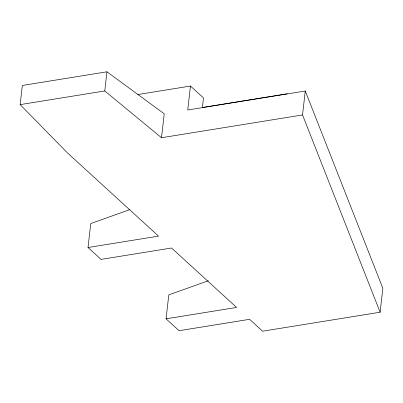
<?xml version="1.0" encoding="UTF-8"?>
<svg xmlns="http://www.w3.org/2000/svg" width="403" height="403" viewBox="0 0 403 403"><rect width="100%" height="100%" fill="white"/><g stroke="black" fill="none" stroke-linecap="round" stroke-linejoin="round"><path stroke-width="0.6" d="M129.776 209.631L90.746 223.564L88.015 247.513L158.53 236.123L67.477 152.923L20.15 104.624L22.331 85.466L106.951 71.799L164.233 113.787L161.502 137.735L302.537 114.951L305.262 91.007L187.738 109.994L190.463 86.046L137.886 94.539M161.502 137.735L104.77 90.957L106.951 71.799M305.262 91.007L382.85 288.271L380.12 312.214L262.595 331.201L249.583 319.317L179.068 330.707L166.061 318.823L168.792 294.875L208.416 280.73M20.15 104.624L104.77 90.957M287.299 93.788L202.382 107.51L203.475 97.929L190.463 86.046M166.061 318.823L236.576 307.434L171.542 248.006L101.022 259.396L88.015 247.513M302.537 114.951L380.12 312.214"/></g></svg>
